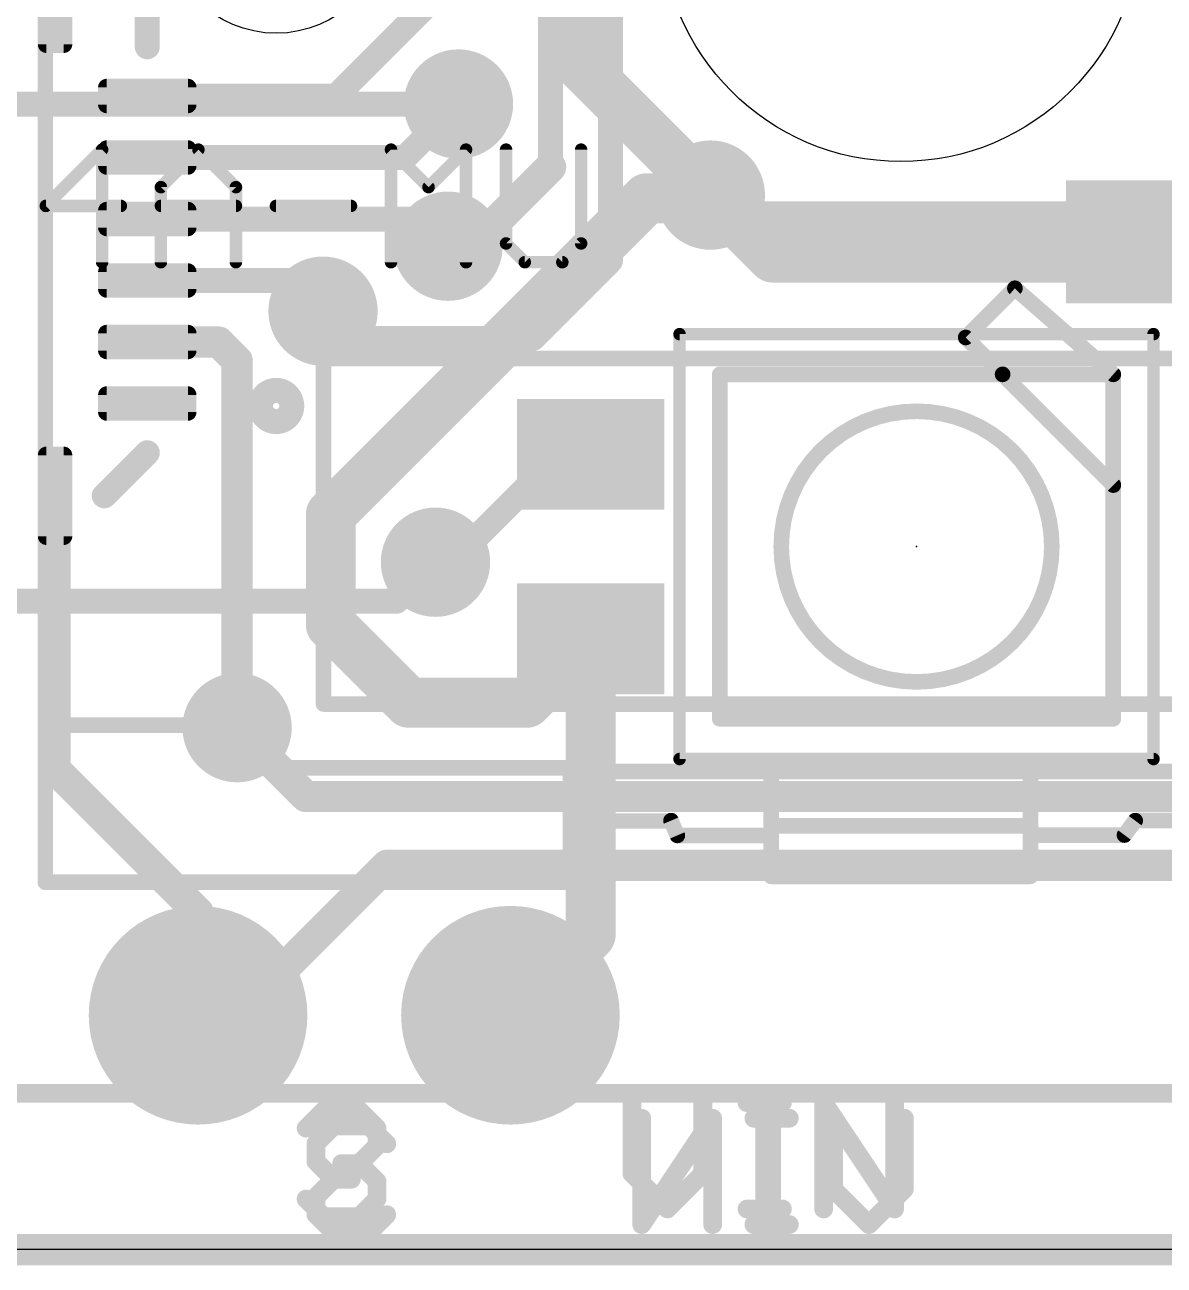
# Model space of a CAD drawing. Extents: x -1.5 to 77.7, y -1.7 to 21.7.
# Drawn here: x 40.5 to 49.77, y -0.13 to 9.96 of the extents above; entities that cross this region are included whole.
import ezdxf

# ---------------------------------------------------------------- set-up
doc = ezdxf.new("R2010")
doc.units = 0
for name, color, linetype in [('1', 12, 'CONTINUOUS'), ('16', 5, 'CONTINUOUS'), ('17', 110, 'CONTINUOUS'), ('18', 110, 'CONTINUOUS'), ('20', 53, 'CONTINUOUS'), ('21', 40, 'CONTINUOUS'), ('22', 6, 'CONTINUOUS'), ('24', 6, 'CONTINUOUS'), ('27', 4, 'CONTINUOUS'), ('46', 140, 'CONTINUOUS')]:
    doc.layers.add(name, color=color, linetype=linetype)

# ---------------------------------------------------------------- blocks, each defined once
blk = doc.blocks.new('RECT')
blk.add_solid([(-0.5, -0.5), (0.5, -0.5), (-0.5, 0.5), (0.5, 0.5)])
blk = doc.blocks.new('RECT128000X44800R50')
at = {"const_width": 0.07}
blk.add_lwpolyline([(0.365, -0.07), (0.365, 0.07, 0.4142), (0.33, 0.105), (-0.33, 0.105, 0.4142), (-0.365, 0.07), (-0.365, -0.07, 0.4142), (-0.33, -0.105), (0.33, -0.105, 0.4142)], format="xyb", close=True, dxfattribs=at)
blk.add_solid([(-0.3475, -0.0875), (0.3475, -0.0875), (-0.3475, 0.0875), (0.3475, 0.0875)])
blk = doc.blocks.new('ROUNDP')
at = {"const_width": 0.5}
blk.add_lwpolyline([(0, -0.25, 1), (0, 0.25, 1), (0, -0.25)], format="xyb", dxfattribs=at)
blk = doc.blocks.new('ROUNDV')
at = {"const_width": 0.5}
blk.add_lwpolyline([(0, -0.25, 1), (0, 0.25, 1), (0, -0.25)], format="xyb", dxfattribs=at)

msp = doc.modelspace()

# ---------------------------------------------------------------- linework, layer by layer
at = {"layer": '1'}
for points, const_width in [([(44.958, 9.6901), (44.958, 12.192)], 0.4064), ([(43.033, 9.378), (43.8785, 10.2235)], 0.2032), ([(46.0756, 8.5725), (44.958, 9.6901)], 0.4064), ([(41.497, 9.378), (43.033, 9.378)], 0.2032), ([(43.5927, 8.878), (44.0273, 9.3127)], 0.2032), ([(41.497, 8.878), (43.5927, 8.878)], 0.2032), ([(46.5836, 8.0645), (46.0756, 8.5725)], 0.4064), ([(46.0756, 8.5471), (46.0756, 8.5725)], 0.4064), ([(42.9895, 5.9772), (45.5594, 8.5471)], 0.4064), ([(45.5594, 8.5471), (46.0756, 8.5471)], 0.4064), ([(41.497, 8.378), (43.721, 8.378)], 0.2032), ([(43.721, 8.378), (43.942, 8.157)], 0.2032), ([(49.5055, 8.1915), (49.3785, 8.0645)], 0.4064), ([(49.3785, 8.0645), (46.5836, 8.0645)], 0.4064), ([(41.497, 7.878), (42.8037, 7.878)], 0.2032), ([(42.926, 7.7557), (42.8037, 7.878)], 0.2032), ([(42.926, 7.7557), (42.926, 7.6287)], 0.2032), ([(41.497, 7.378), (42.0766, 7.378)], 0.254), ([(42.2272, 7.2274), (42.0766, 7.378)], 0.254), ([(42.2272, 7.2274), (42.2272, 4.2429)], 0.254), ([(44.848, 6.465), (43.983, 5.6)], 0.2032), ([(44.848, 6.465), (45.102, 6.465)], 0.2032), ([(40.747, 6.128), (40.747, 3.9055)], 0.254), ([(42.9895, 5.08), (42.9895, 5.9772)], 0.4064), ([(43.8404, 5.588), (43.8524, 5.6)], 0.2032), ([(43.8524, 5.6), (43.983, 5.6)], 0.2032), ([(43.6245, 4.445), (42.9895, 5.08)], 0.4064), ([(45.102, 4.965), (44.582, 4.445)], 0.4064), ([(45.102, 4.965), (45.102, 2.557)], 0.4064), ([(44.582, 4.445), (43.6245, 4.445)], 0.4064), ([(41.91, 2.7425), (40.747, 3.9055)], 0.254), ([(41.91, 2.7425), (41.91, 1.905)], 0.254), ([(45.102, 2.557), (44.45, 1.905)], 0.4064), ([(0, 0), (76.2, 0)], 0.254)]:
    msp.add_lwpolyline(points, dxfattribs=dict(at, const_width=const_width))
for points, const_width in [([(45.0298, 9.7619, 1), (44.8862, 9.6183)], 0.2032), ([(44.8564, 9.6901, 1), (45.0596, 9.6901)], 0.2032), ([(41.497, 9.4288, 1), (41.497, 9.3272)], 0.1016), ([(43.033, 9.3272, 1), (43.033, 9.4288)], 0.1016), ([(42.9971, 9.4139, 1), (43.0689, 9.3421)], 0.1016), ([(44.0633, 9.2767, 1), (43.9914, 9.3486)], 0.1016), ([(41.497, 8.9288, 1), (41.497, 8.8272)], 0.1016), ([(43.5927, 8.8272, 1), (43.5927, 8.9288)], 0.1016), ([(43.5568, 8.9139, 1), (43.6286, 8.8421)], 0.1016), ([(46.1772, 8.5725, 1), (45.974, 8.5725)], 0.2032), ([(46.1474, 8.6443, 1), (46.0038, 8.5007)], 0.2032), ([(45.5594, 8.6487, 1), (45.5594, 8.4455)], 0.2032), ([(45.6312, 8.4753, 1), (45.4875, 8.6189)], 0.2032), ([(46.0038, 8.5007, 1), (46.1474, 8.6443)], 0.2032), ([(46.0756, 8.4455, 1), (46.0756, 8.6487)], 0.2032), ([(45.974, 8.5471, 1), (46.1772, 8.5471)], 0.2032), ([(41.497, 8.4288, 1), (41.497, 8.3272)], 0.1016), ([(43.7569, 8.4139, 1), (43.685, 8.3421)], 0.1016), ([(43.721, 8.3272, 1), (43.721, 8.4288)], 0.1016), ([(49.5773, 8.1197, 1), (49.4337, 8.2633)], 0.2032), ([(43.9061, 8.121, 1), (43.9779, 8.1929)], 0.1016), ([(46.5836, 8.1661, 1), (46.5836, 7.9629)], 0.2032), ([(46.5118, 7.9927, 1), (46.6554, 8.1363)], 0.2032), ([(49.3067, 8.1363, 1), (49.4503, 7.9927)], 0.2032), ([(49.3785, 7.9629, 1), (49.3785, 8.1661)], 0.2032), ([(41.497, 7.9288, 1), (41.497, 7.8272)], 0.1016), ([(42.8396, 7.9139, 1), (42.7678, 7.8421)], 0.1016), ([(42.8037, 7.8272, 1), (42.8037, 7.9288)], 0.1016), ([(42.9768, 7.7557, 1), (42.8752, 7.7557)], 0.1016), ([(42.8901, 7.7198, 1), (42.9619, 7.7916)], 0.1016), ([(42.8752, 7.6287, 1), (42.9768, 7.6287)], 0.1016), ([(41.497, 7.4415, 1), (41.497, 7.3145)], 0.127), ([(42.1215, 7.4229, 1), (42.0317, 7.3331)], 0.127), ([(42.0766, 7.3145, 1), (42.0766, 7.4415)], 0.127), ([(42.2907, 7.2274, 1), (42.1637, 7.2274)], 0.127), ([(42.1823, 7.1825, 1), (42.2721, 7.2723)], 0.127), ([(44.848, 6.5158, 1), (44.848, 6.4142)], 0.1016), ([(44.8839, 6.4291, 1), (44.8121, 6.5009)], 0.1016), ([(45.102, 6.4142, 1), (45.102, 6.5158)], 0.1016), ([(40.8105, 6.128, 1), (40.6835, 6.128)], 0.127), ([(43.0911, 5.9772, 1), (42.8879, 5.9772)], 0.2032), ([(42.9177, 6.0491, 1), (43.0613, 5.9054)], 0.2032), ([(43.8045, 5.6239, 1), (43.8763, 5.5521)], 0.1016), ([(43.8524, 5.6508, 1), (43.8524, 5.5492)], 0.1016), ([(43.8883, 5.5641, 1), (43.8165, 5.6359)], 0.1016), ([(43.9471, 5.6359, 1), (44.0189, 5.5641)], 0.1016), ([(43.983, 5.5492, 1), (43.983, 5.6508)], 0.1016), ([(43.0613, 5.1518, 1), (42.9177, 5.0082)], 0.2032), ([(42.8879, 5.08, 1), (43.0911, 5.08)], 0.2032), ([(45.2036, 4.965, 1), (45.0004, 4.965)], 0.2032), ([(45.1738, 4.8932, 1), (45.0302, 5.0368)], 0.2032), ([(43.6245, 4.5466, 1), (43.6245, 4.3434)], 0.2032), ([(44.582, 4.3434, 1), (44.582, 4.5466)], 0.2032), ([(43.5527, 4.3732, 1), (43.6963, 4.5168)], 0.2032), ([(44.5102, 4.5168, 1), (44.6538, 4.3732)], 0.2032), ([(42.1637, 4.2429, 1), (42.2907, 4.2429)], 0.127), ([(40.7919, 3.9504, 1), (40.7021, 3.8606)], 0.127), ([(40.6835, 3.9055, 1), (40.8105, 3.9055)], 0.127), ([(41.9735, 2.7425, 1), (41.8465, 2.7425)], 0.127), ([(41.8651, 2.6976, 1), (41.9549, 2.7874)], 0.127), ([(45.1738, 2.4852, 1), (45.0302, 2.6288)], 0.2032), ([(45.0004, 2.557, 1), (45.2036, 2.557)], 0.2032), ([(44.3782, 1.9768, 1), (44.5218, 1.8332)], 0.2032), ([(41.8465, 1.905, 1), (41.9735, 1.905)], 0.127)]:
    msp.add_lwpolyline(points, format="xyb", dxfattribs=dict(at, const_width=const_width))
at = {"layer": '16'}
for points, const_width in [([(45.2628, 8.0371), (45.2628, 10.8044)], 0.2032), ([(44.7766, 10.6771), (44.7766, 8.8011)], 0.2032), ([(44.0273, 9.3127), (39.3065, 9.3127)], 0.2032), ([(44.7766, 8.8011), (44.1325, 8.157)], 0.254), ([(46.0756, 8.5725), (46.3296, 8.3185)], 0.4064), ([(52.8955, 8.3185), (46.3296, 8.3185)], 0.4064), ([(44.1325, 8.157), (43.942, 8.157)], 0.254), ([(44.6334, 7.4077), (45.2628, 8.0371)], 0.2032), ([(42.926, 7.6287), (42.926, 7.4077)], 0.2032), ([(42.926, 7.4077), (44.6334, 7.4077)], 0.2032), ([(43.8404, 5.588), (43.5229, 5.2705)], 0.2032), ([(43.5229, 5.2705), (40.2913, 5.2705)], 0.2032), ([(42.2272, 4.2429), (42.7871, 3.683)], 0.254), ([(53.594, 3.683), (42.7871, 3.683)], 0.254), ([(42.2275, 1.905), (43.4467, 3.1242)], 0.254), ([(43.4467, 3.1242), (51.6763, 3.1242)], 0.254), ([(42.2275, 1.905), (41.91, 1.905)], 0.254), ([(0, 0), (76.2, 0)], 0.254)]:
    msp.add_lwpolyline(points, dxfattribs=dict(at, const_width=const_width))
for points, const_width in [([(44.0273, 9.2619, 1), (44.0273, 9.3635)], 0.1016), ([(44.8215, 8.7562, 1), (44.7317, 8.846)], 0.127), ([(44.7258, 8.8011, 1), (44.8274, 8.8011)], 0.1016), ([(46.1474, 8.6443, 1), (46.0038, 8.5007)], 0.2032), ([(46.3296, 8.4201, 1), (46.3296, 8.2169)], 0.2032), ([(46.2578, 8.2467, 1), (46.4014, 8.3903)], 0.2032), ([(43.942, 8.2205, 1), (43.942, 8.0935)], 0.127), ([(44.1325, 8.0935, 1), (44.1325, 8.2205)], 0.127), ([(44.0876, 8.2019, 1), (44.1774, 8.1121)], 0.127), ([(45.212, 8.0371, 1), (45.3136, 8.0371)], 0.1016), ([(45.2987, 8.0012, 1), (45.2269, 8.073)], 0.1016), ([(42.9768, 7.6287, 1), (42.8752, 7.6287)], 0.1016), ([(42.926, 7.4585, 1), (42.926, 7.3569)], 0.1016), ([(44.5975, 7.4436, 1), (44.6693, 7.3717)], 0.1016), ([(44.6334, 7.3569, 1), (44.6334, 7.4585)], 0.1016), ([(42.8752, 7.4077, 1), (42.9768, 7.4077)], 0.1016), ([(43.8763, 5.5521, 1), (43.8045, 5.6239)], 0.1016), ([(43.487, 5.3064, 1), (43.5588, 5.2346)], 0.1016), ([(43.5229, 5.2197, 1), (43.5229, 5.3213)], 0.1016), ([(42.2721, 4.2878, 1), (42.1823, 4.198)], 0.127), ([(42.7871, 3.7465, 1), (42.7871, 3.6195)], 0.127), ([(42.7422, 3.6381, 1), (42.832, 3.7279)], 0.127), ([(43.4467, 3.1877, 1), (43.4467, 3.0607)], 0.127), ([(43.4916, 3.0793, 1), (43.4018, 3.1691)], 0.127), ([(41.91, 1.9685, 1), (41.91, 1.8415)], 0.127), ([(42.2275, 1.8415, 1), (42.2275, 1.9685)], 0.127), ([(42.1826, 1.9499, 1), (42.2724, 1.8601)], 0.127)]:
    msp.add_lwpolyline(points, format="xyb", dxfattribs=dict(at, const_width=const_width))
at = {"layer": '20'}
msp.add_line((73.66, 0), (2.54, 0), dxfattribs=at)
for centre, radius in [((47.625, 10.795), 1.95), ((42.545, 10.795), 0.9068)]:
    msp.add_circle(centre, radius, dxfattribs=at)
at = {"layer": '21'}
for points, const_width in [([(41.497, 10.128), (41.497, 9.778)], 0.2032), ([(41.147, 6.128), (41.497, 6.478)], 0.2032), ([(45.4378, 1.1945), (45.4378, 0.6183)], 0.1524), ([(46.0141, 0.6183), (46.0141, 1.1945)], 0.1524), ([(46.3734, 1.1945), (46.6615, 1.1945)], 0.1524), ([(46.5174, 0.3302), (46.5174, 1.1945)], 0.1524), ([(46.997, 0.3302), (46.997, 1.1945)], 0.1524), ([(46.997, 1.1945), (47.5733, 0.3302)], 0.1524), ([(47.5733, 0.3302), (47.5733, 1.1945)], 0.1524), ([(42.7884, 0.987), (42.9325, 1.131)], 0.1524), ([(42.9325, 1.131), (43.2206, 1.131)], 0.1524), ([(43.2206, 1.131), (43.3647, 0.987)], 0.1524), ([(43.3647, 0.987), (43.3647, 0.8429)], 0.1524), ([(43.3647, 0.8429), (43.2206, 0.6989)], 0.1524), ([(43.2206, 0.6989), (43.0766, 0.6989)], 0.1524), ([(43.2206, 0.6989), (43.3647, 0.5548)], 0.1524), ([(43.3647, 0.5548), (43.3647, 0.4108)], 0.1524), ([(45.4378, 0.6183), (45.726, 0.3302)], 0.1524), ([(45.726, 0.3302), (46.0141, 0.6183)], 0.1524), ([(42.9325, 0.2667), (42.7884, 0.4108)], 0.1524), ([(43.3647, 0.4108), (43.2206, 0.2667)], 0.1524), ([(46.3734, 0.3302), (46.6615, 0.3302)], 0.1524), ([(43.2206, 0.2667), (42.9325, 0.2667)], 0.1524)]:
    msp.add_lwpolyline(points, dxfattribs=dict(at, const_width=const_width))
for points, const_width in [([(41.4462, 9.778, 1), (41.5478, 9.778)], 0.1016), ([(42.545, 6.731, 1), (42.545, 6.985, 1), (42.545, 6.731)], 0.2032), ([(41.5329, 6.4421, 1), (41.4611, 6.5139)], 0.1016), ([(41.1111, 6.1639, 1), (41.1829, 6.0921)], 0.1016), ([(45.4759, 1.1945, 1), (45.3997, 1.1945)], 0.0762), ([(46.0522, 1.1945, 1), (45.976, 1.1945)], 0.0762), ([(46.3734, 1.2326, 1), (46.3734, 1.1564)], 0.0762), ([(46.5555, 1.1945, 1), (46.4793, 1.1945)], 0.0762), ([(46.6615, 1.1564, 1), (46.6615, 1.2326)], 0.0762), ([(47.0287, 1.2157, 1), (46.9653, 1.1734)], 0.0762), ([(47.0351, 1.1945, 1), (46.9589, 1.1945)], 0.0762), ([(47.6114, 1.1945, 1), (47.5352, 1.1945)], 0.0762), ([(42.9325, 1.1691, 1), (42.9325, 1.0929)], 0.0762), ([(42.9594, 1.1041, 1), (42.9056, 1.158)], 0.0762), ([(43.2476, 1.158, 1), (43.1937, 1.1041)], 0.0762), ([(43.2206, 1.0929, 1), (43.2206, 1.1691)], 0.0762), ([(42.7615, 1.0139, 1), (42.8154, 0.96)], 0.0762), ([(43.4028, 0.987, 1), (43.3266, 0.987)], 0.0762), ([(43.3377, 0.96, 1), (43.3916, 1.0139)], 0.0762), ([(43.3916, 0.816, 1), (43.3377, 0.8699)], 0.0762), ([(43.3266, 0.8429, 1), (43.4028, 0.8429)], 0.0762), ([(43.0766, 0.737, 1), (43.0766, 0.6608)], 0.0762), ([(43.2476, 0.7258, 1), (43.1937, 0.6719)], 0.0762), ([(43.1937, 0.7258, 1), (43.2476, 0.6719)], 0.0762), ([(43.2206, 0.6608, 1), (43.2206, 0.737)], 0.0762), ([(43.4028, 0.5548, 1), (43.3266, 0.5548)], 0.0762), ([(43.3377, 0.5279, 1), (43.3916, 0.5818)], 0.0762), ([(45.4648, 0.6453, 1), (45.4109, 0.5914)], 0.0762), ([(45.3997, 0.6183, 1), (45.4759, 0.6183)], 0.0762), ([(45.976, 0.6183, 1), (46.0522, 0.6183)], 0.0762), ([(46.041, 0.5914, 1), (45.9871, 0.6453)], 0.0762), ([(42.8154, 0.4377, 1), (42.7615, 0.3838)], 0.0762), ([(43.3266, 0.4108, 1), (43.4028, 0.4108)], 0.0762), ([(43.3916, 0.3838, 1), (43.3377, 0.4377)], 0.0762), ([(46.3734, 0.3683, 1), (46.3734, 0.2921)], 0.0762), ([(46.6615, 0.2921, 1), (46.6615, 0.3683)], 0.0762), ([(42.9325, 0.3048, 1), (42.9325, 0.2286)], 0.0762), ([(42.9056, 0.2398, 1), (42.9594, 0.2936)], 0.0762), ([(43.1937, 0.2936, 1), (43.2476, 0.2398)], 0.0762), ([(43.2206, 0.2286, 1), (43.2206, 0.3048)], 0.0762), ([(45.699, 0.3571, 1), (45.7529, 0.3033)], 0.0762), ([(45.699, 0.3033, 1), (45.7529, 0.3571)], 0.0762), ([(46.4793, 0.3302, 1), (46.5555, 0.3302)], 0.0762), ([(46.9589, 0.3302, 1), (47.0351, 0.3302)], 0.0762), ([(47.5352, 0.3302, 1), (47.6114, 0.3302)], 0.0762), ([(47.5416, 0.3091, 1), (47.605, 0.3513)], 0.0762)]:
    msp.add_lwpolyline(points, format="xyb", dxfattribs=dict(at, const_width=const_width))
at = {"layer": '22'}
for points, const_width in [([(40.668, 4.264), (40.668, 17.605)], 0.127), ([(48.152, 7.415), (48.552, 7.815)], 0.127), ([(48.552, 7.815), (49.352, 7.115)], 0.127), ([(48.452, 7.115), (48.152, 7.415)], 0.127), ([(42.93, 7.243), (42.93, 7.246)], 0.127), ([(42.93, 7.243), (42.93, 4.435)], 0.127), ([(52.308, 7.243), (42.93, 7.243)], 0.127), ([(48.452, 7.115), (46.152, 7.115)], 0.127), ([(46.152, 7.115), (46.152, 4.315)], 0.127), ([(49.352, 7.115), (48.452, 7.115)], 0.127), ([(49.352, 6.215), (48.452, 7.115)], 0.127), ([(49.352, 6.215), (49.352, 7.115)], 0.127), ([(49.352, 4.315), (49.352, 6.215)], 0.127), ([(42.93, 4.435), (52.308, 4.435)], 0.127), ([(46.152, 4.315), (49.352, 4.315)], 0.127), ([(40.668, 2.986), (40.668, 4.264)], 0.127), ([(40.962, 4.264), (40.668, 4.264)], 0.127), ([(40.965, 4.264), (42.378, 4.264)], 0.127), ([(42.378, 4.264), (42.378, 3.916)], 0.127), ([(42.378, 3.916), (44.937, 3.916)], 0.127), ([(44.937, 3.916), (44.937, 3.886)], 0.127), ([(50.325, 3.886), (44.937, 3.886)], 0.127), ([(44.937, 3.886), (44.937, 2.986)], 0.127), ([(46.569, 3.445), (46.569, 3.883)], 0.127), ([(46.569, 3.883), (46.572, 3.883)], 0.127), ([(48.678, 3.883), (48.675, 3.883)], 0.127), ([(48.678, 3.196), (48.678, 3.883)], 0.127), ([(45.291, 3.484), (44.94, 3.484)], 0.127), ([(45.294, 3.484), (45.756, 3.484)], 0.127), ([(45.756, 3.484), (45.756, 3.487)], 0.127), ([(45.807, 3.367), (45.756, 3.487)], 0.127), ([(49.443, 3.37), (49.53, 3.487)], 0.127), ([(49.53, 3.487), (50.316, 3.487)], 0.127), ([(46.569, 3.367), (45.807, 3.367)], 0.127), ([(46.569, 3.367), (46.569, 3.445)], 0.127), ([(46.569, 3.445), (48.666, 3.445)], 0.127), ([(46.569, 3.034), (46.569, 3.367)], 0.127), ([(48.684, 3.37), (48.684, 3.373)], 0.127), ([(49.443, 3.37), (48.684, 3.37)], 0.127), ([(48.678, 3.178), (48.678, 3.034)], 0.127), ([(44.937, 2.986), (40.668, 2.986)], 0.127), ([(48.678, 3.034), (46.569, 3.034)], 0.127), ([(39.37, 1.27), (55.88, 1.27)], 0.1524), ([(46.094, 1.0675), (45.5177, 0.2032)], 0.1524), ([(45.5177, 0.2032), (45.5177, 1.0675)], 0.1524), ([(46.094, 0.2032), (46.094, 1.0675)], 0.1524), ([(46.7176, 1.0675), (46.4295, 1.0675)], 0.1524), ([(46.5736, 0.2032), (46.5736, 1.0675)], 0.1524), ([(47.0769, 0.4913), (47.0769, 1.0675)], 0.1524), ([(47.6532, 1.0675), (47.6532, 0.4913)], 0.1524), ([(43.0124, 1.004), (42.8683, 0.86)], 0.1524), ([(43.3005, 1.004), (43.0124, 1.004)], 0.1524), ([(43.4446, 0.86), (43.3005, 1.004)], 0.1524), ([(42.8683, 0.86), (42.8683, 0.7159)], 0.1524), ([(42.8683, 0.7159), (43.0124, 0.5719)], 0.1524), ([(43.0124, 0.5719), (42.8683, 0.4278)], 0.1524), ([(43.0124, 0.5719), (43.1564, 0.5719)], 0.1524), ([(47.365, 0.2032), (47.0769, 0.4913)], 0.1524), ([(47.6532, 0.4913), (47.365, 0.2032)], 0.1524), ([(42.8683, 0.4278), (42.8683, 0.2838)], 0.1524), ([(42.8683, 0.2838), (43.0124, 0.1397)], 0.1524), ([(43.3005, 0.1397), (43.4446, 0.2838)], 0.1524), ([(43.0124, 0.1397), (43.3005, 0.1397)], 0.1524), ([(46.7176, 0.2032), (46.4295, 0.2032)], 0.1524)]:
    msp.add_lwpolyline(points, dxfattribs=dict(at, const_width=const_width))
for points, const_width in [([(48.5729, 7.8389, 1), (48.5311, 7.7911)], 0.0635), ([(48.5745, 7.7925, 1), (48.5295, 7.8375)], 0.0635), ([(48.1745, 7.4375, 1), (48.1295, 7.3925)], 0.0635), ([(48.1295, 7.4375, 1), (48.1745, 7.3925)], 0.0635), ([(42.9618, 7.246, 1), (42.8982, 7.246)], 0.0635), ([(42.93, 7.2748, 1), (42.93, 7.2113)], 0.0635), ([(42.9618, 7.243, 1), (42.8982, 7.243)], 0.0635), ([(42.8982, 7.243, 1), (42.9618, 7.243)], 0.0635), ([(46.1838, 7.115, 1), (46.1202, 7.115)], 0.0635), ([(46.152, 7.1467, 1), (46.152, 7.0833)], 0.0635), ([(48.4745, 7.1375, 1), (48.4295, 7.0925)], 0.0635), ([(48.452, 7.1467, 1), (48.452, 7.0833)], 0.0635), ([(48.4295, 7.0925, 1), (48.4745, 7.1375)], 0.0635), ([(48.452, 7.0833, 1), (48.452, 7.1467)], 0.0635), ([(49.3838, 7.115, 1), (49.3203, 7.115)], 0.0635), ([(49.3311, 7.0911, 1), (49.3729, 7.1389)], 0.0635), ([(49.352, 7.0833, 1), (49.352, 7.1467)], 0.0635), ([(47.752, 4.615, 1), (47.752, 6.815, 1), (47.752, 4.615)], 0.127), ([(49.3838, 6.215, 1), (49.3203, 6.215)], 0.0635), ([(49.3295, 6.1925, 1), (49.3745, 6.2375)], 0.0635), ([(49.3203, 6.215, 1), (49.3838, 6.215)], 0.0635), ([(42.93, 4.4668, 1), (42.93, 4.4033)], 0.0635), ([(42.8982, 4.435, 1), (42.9618, 4.435)], 0.0635), ([(46.1202, 4.315, 1), (46.1838, 4.315)], 0.0635), ([(46.152, 4.3468, 1), (46.152, 4.2833)], 0.0635), ([(49.3203, 4.315, 1), (49.3838, 4.315)], 0.0635), ([(49.352, 4.2833, 1), (49.352, 4.3468)], 0.0635), ([(40.6998, 4.264, 1), (40.6362, 4.264)], 0.0635), ([(40.6362, 4.264, 1), (40.6998, 4.264)], 0.0635), ([(40.668, 4.2957, 1), (40.668, 4.2323)], 0.0635), ([(40.965, 4.2957, 1), (40.965, 4.2323)], 0.0635), ([(40.962, 4.2323, 1), (40.962, 4.2957)], 0.0635), ([(42.4098, 4.264, 1), (42.3462, 4.264)], 0.0635), ([(42.378, 4.2323, 1), (42.378, 4.2957)], 0.0635), ([(42.378, 3.9478, 1), (42.378, 3.8843)], 0.0635), ([(42.3462, 3.916, 1), (42.4098, 3.916)], 0.0635), ([(44.937, 3.9178, 1), (44.937, 3.8542)], 0.0635), ([(44.9688, 3.916, 1), (44.9053, 3.916)], 0.0635), ([(44.9688, 3.886, 1), (44.9053, 3.886)], 0.0635), ([(44.937, 3.8843, 1), (44.937, 3.9478)], 0.0635), ([(46.569, 3.9148, 1), (46.569, 3.8512)], 0.0635), ([(46.6008, 3.883, 1), (46.5373, 3.883)], 0.0635), ([(46.572, 3.8512, 1), (46.572, 3.9148)], 0.0635), ([(48.675, 3.9148, 1), (48.675, 3.8512)], 0.0635), ([(48.7098, 3.883, 1), (48.6463, 3.883)], 0.0635), ([(48.678, 3.8512, 1), (48.678, 3.9148)], 0.0635), ([(44.9053, 3.886, 1), (44.9688, 3.886)], 0.0635), ([(44.94, 3.5158, 1), (44.94, 3.4522)], 0.0635), ([(45.294, 3.5158, 1), (45.294, 3.4522)], 0.0635), ([(45.291, 3.4522, 1), (45.291, 3.5158)], 0.0635), ([(45.7878, 3.487, 1), (45.7242, 3.487)], 0.0635), ([(45.7852, 3.4994, 1), (45.7268, 3.4746)], 0.0635), ([(45.756, 3.4522, 1), (45.756, 3.5158)], 0.0635), ([(49.53, 3.5188, 1), (49.53, 3.4552)], 0.0635), ([(49.5555, 3.4681, 1), (49.5045, 3.5059)], 0.0635), ([(45.7242, 3.484, 1), (45.7878, 3.484)], 0.0635), ([(45.807, 3.3988, 1), (45.807, 3.3352)], 0.0635), ([(46.569, 3.4768, 1), (46.569, 3.4133)], 0.0635), ([(46.6008, 3.445, 1), (46.5373, 3.445)], 0.0635), ([(46.5373, 3.445, 1), (46.6008, 3.445)], 0.0635), ([(46.6008, 3.367, 1), (46.5373, 3.367)], 0.0635), ([(46.569, 3.3352, 1), (46.569, 3.3988)], 0.0635), ([(48.684, 3.4018, 1), (48.684, 3.3382)], 0.0635), ([(48.7158, 3.373, 1), (48.6523, 3.373)], 0.0635), ([(48.666, 3.4133, 1), (48.666, 3.4768)], 0.0635), ([(49.443, 3.3382, 1), (49.443, 3.4018)], 0.0635), ([(45.7778, 3.3546, 1), (45.8362, 3.3794)], 0.0635), ([(46.5373, 3.367, 1), (46.6008, 3.367)], 0.0635), ([(48.6523, 3.37, 1), (48.7158, 3.37)], 0.0635), ([(49.4175, 3.3889, 1), (49.4685, 3.3511)], 0.0635), ([(48.7098, 3.178, 1), (48.6463, 3.178)], 0.0635), ([(48.6463, 3.196, 1), (48.7098, 3.196)], 0.0635), ([(40.668, 3.0178, 1), (40.668, 2.9543)], 0.0635), ([(44.937, 2.9543, 1), (44.937, 3.0178)], 0.0635), ([(46.569, 3.0658, 1), (46.569, 3.0023)], 0.0635), ([(46.5373, 3.034, 1), (46.6008, 3.034)], 0.0635), ([(48.6463, 3.034, 1), (48.7098, 3.034)], 0.0635), ([(48.678, 3.0023, 1), (48.678, 3.0658)], 0.0635), ([(40.6362, 2.986, 1), (40.6998, 2.986)], 0.0635), ([(44.9053, 2.986, 1), (44.9688, 2.986)], 0.0635), ([(45.5558, 1.0675, 1), (45.4796, 1.0675)], 0.0762), ([(46.1321, 1.0675, 1), (46.0559, 1.0675)], 0.0762), ([(46.1257, 1.0464, 1), (46.0623, 1.0887)], 0.0762), ([(46.4295, 1.1056, 1), (46.4295, 1.0294)], 0.0762), ([(46.6117, 1.0675, 1), (46.5355, 1.0675)], 0.0762), ([(46.7176, 1.0294, 1), (46.7176, 1.1056)], 0.0762), ([(47.115, 1.0675, 1), (47.0388, 1.0675)], 0.0762), ([(47.6913, 1.0675, 1), (47.6151, 1.0675)], 0.0762), ([(43.0124, 1.0421, 1), (43.0124, 0.9659)], 0.0762), ([(43.0393, 0.9771, 1), (42.9854, 1.031)], 0.0762), ([(43.3274, 1.031, 1), (43.2736, 0.9771)], 0.0762), ([(43.3005, 0.9659, 1), (43.3005, 1.0421)], 0.0762), ([(42.9064, 0.86, 1), (42.8302, 0.86)], 0.0762), ([(42.8414, 0.8869, 1), (42.8953, 0.833)], 0.0762), ([(43.4176, 0.833, 1), (43.4715, 0.8869)], 0.0762), ([(42.8953, 0.7429, 1), (42.8414, 0.689)], 0.0762), ([(42.8302, 0.7159, 1), (42.9064, 0.7159)], 0.0762), ([(43.0124, 0.61, 1), (43.0124, 0.5338)], 0.0762), ([(43.0393, 0.5449, 1), (42.9854, 0.5988)], 0.0762), ([(42.9854, 0.5449, 1), (43.0393, 0.5988)], 0.0762), ([(43.1564, 0.5338, 1), (43.1564, 0.61)], 0.0762), ([(47.1039, 0.5183, 1), (47.05, 0.4644)], 0.0762), ([(47.0388, 0.4913, 1), (47.115, 0.4913)], 0.0762), ([(47.6151, 0.4913, 1), (47.6913, 0.4913)], 0.0762), ([(47.6801, 0.4644, 1), (47.6262, 0.5183)], 0.0762), ([(42.9064, 0.4278, 1), (42.8302, 0.4278)], 0.0762), ([(42.8414, 0.4548, 1), (42.8953, 0.4009)], 0.0762), ([(42.8953, 0.3107, 1), (42.8414, 0.2568)], 0.0762), ([(42.8302, 0.2838, 1), (42.9064, 0.2838)], 0.0762), ([(43.4715, 0.2568, 1), (43.4176, 0.3107)], 0.0762), ([(43.0124, 0.1778, 1), (43.0124, 0.1016)], 0.0762), ([(42.9854, 0.1128, 1), (43.0393, 0.1666)], 0.0762), ([(43.2736, 0.1666, 1), (43.3274, 0.1128)], 0.0762), ([(43.3005, 0.1016, 1), (43.3005, 0.1778)], 0.0762), ([(45.486, 0.2243, 1), (45.5494, 0.1821)], 0.0762), ([(45.4796, 0.2032, 1), (45.5558, 0.2032)], 0.0762), ([(46.0559, 0.2032, 1), (46.1321, 0.2032)], 0.0762), ([(46.4295, 0.2413, 1), (46.4295, 0.1651)], 0.0762), ([(46.5355, 0.2032, 1), (46.6117, 0.2032)], 0.0762), ([(46.7176, 0.1651, 1), (46.7176, 0.2413)], 0.0762), ([(47.3381, 0.2301, 1), (47.392, 0.1763)], 0.0762), ([(47.3381, 0.1763, 1), (47.392, 0.2301)], 0.0762)]:
    msp.add_lwpolyline(points, format="xyb", dxfattribs=dict(at, const_width=const_width))
at = {"layer": '24'}
msp.add_point((47.752, 5.715), dxfattribs=at)
at = {"layer": '27', "const_width": 0.1016}
for points in [[(41.1298, 8.942), (40.6722, 8.4844)], [(41.1298, 8.0268), (41.1298, 8.942)], [(41.6077, 8.6369), (41.9128, 8.942)], [(41.9128, 8.942), (42.2178, 8.6369)], [(43.4788, 8.0268), (43.4788, 8.942)], [(43.4788, 8.942), (43.7838, 8.6369)], [(43.7838, 8.6369), (44.0889, 8.942)], [(44.0889, 8.942), (44.0889, 8.0268)], [(44.4143, 8.942), (44.4143, 8.1793)], [(45.0244, 8.1793), (45.0244, 8.942)], [(41.6077, 8.0268), (41.6077, 8.6369)], [(42.2178, 8.6369), (42.2178, 8.0268)], [(40.6722, 8.4844), (41.2823, 8.4844)], [(41.6077, 8.4844), (42.2178, 8.4844)], [(42.5432, 8.4844), (43.1534, 8.4844)], [(44.4143, 8.1793), (44.5668, 8.0268)], [(44.8719, 8.0268), (45.0244, 8.1793)], [(44.5668, 8.0268), (44.8719, 8.0268)]]:
    msp.add_lwpolyline(points, dxfattribs=at)
at = {"layer": '27', "const_width": 0.0508}
for points in [[(41.1552, 8.942, 1), (41.1044, 8.942)], [(41.1477, 8.924, 1), (41.1118, 8.9599)], [(41.9307, 8.9599, 1), (41.8948, 8.924)], [(41.9307, 8.924, 1), (41.8948, 8.9599)], [(43.5042, 8.942, 1), (43.4534, 8.942)], [(43.4967, 8.9599, 1), (43.4608, 8.924)], [(44.1143, 8.942, 1), (44.0635, 8.942)], [(44.1068, 8.924, 1), (44.0709, 8.9599)], [(44.4397, 8.942, 1), (44.3889, 8.942)], [(45.0498, 8.942, 1), (44.999, 8.942)], [(41.6331, 8.6369, 1), (41.5823, 8.6369)], [(41.5898, 8.6549, 1), (41.6257, 8.619)], [(42.2432, 8.6369, 1), (42.1924, 8.6369)], [(42.1999, 8.619, 1), (42.2358, 8.6549)], [(43.7658, 8.6549, 1), (43.8018, 8.619)], [(43.7658, 8.619, 1), (43.8018, 8.6549)], [(40.6542, 8.5024, 1), (40.6902, 8.4664)], [(40.6722, 8.5098, 1), (40.6722, 8.459)], [(41.2823, 8.459, 1), (41.2823, 8.5098)], [(41.6077, 8.5098, 1), (41.6077, 8.459)], [(42.2178, 8.459, 1), (42.2178, 8.5098)], [(42.5432, 8.5098, 1), (42.5432, 8.459)], [(43.1534, 8.459, 1), (43.1534, 8.5098)], [(44.4322, 8.1973, 1), (44.3963, 8.1614)], [(44.3889, 8.1793, 1), (44.4397, 8.1793)], [(44.999, 8.1793, 1), (45.0498, 8.1793)], [(45.0423, 8.1614, 1), (45.0064, 8.1973)], [(44.5668, 8.0522, 1), (44.5668, 8.0014)], [(44.5488, 8.0088, 1), (44.5848, 8.0448)], [(44.8539, 8.0448, 1), (44.8898, 8.0088)], [(44.8719, 8.0014, 1), (44.8719, 8.0522)], [(41.1044, 8.0268, 1), (41.1552, 8.0268)], [(41.5823, 8.0268, 1), (41.6331, 8.0268)], [(42.1924, 8.0268, 1), (42.2432, 8.0268)], [(43.4534, 8.0268, 1), (43.5042, 8.0268)], [(44.0635, 8.0268, 1), (44.1143, 8.0268)]]:
    msp.add_lwpolyline(points, format="xyb", dxfattribs=at)
at = {"layer": '46', "const_width": 0.1016}
for points in [[(49.679, 7.442), (45.825, 7.442)], [(45.825, 7.442), (45.825, 3.988)], [(49.679, 3.988), (49.679, 7.442)], [(45.825, 3.988), (49.679, 3.988)]]:
    msp.add_lwpolyline(points, dxfattribs=at)
at = {"layer": '46', "const_width": 0.0508}
for points in [[(45.825, 7.4674, 1), (45.825, 7.4166)], [(45.8504, 7.442, 1), (45.7996, 7.442)], [(49.7044, 7.442, 1), (49.6536, 7.442)], [(49.679, 7.4166, 1), (49.679, 7.4674)], [(45.825, 4.0134, 1), (45.825, 3.9626)], [(49.679, 3.9626, 1), (49.679, 4.0134)], [(45.7996, 3.988, 1), (45.8504, 3.988)], [(49.6536, 3.988, 1), (49.7044, 3.988)]]:
    msp.add_lwpolyline(points, format="xyb", dxfattribs=at)

# ---------------------------------------------------------------- block references
at = {"layer": '1'}
for p, rotation in [((40.747, 10.128), 270), ((40.747, 6.128), 90)]:
    msp.add_blockref('RECT128000X44800R50', p, dxfattribs=dict(at, rotation=rotation))
for p in [(41.497, 9.378), (41.497, 8.878), (41.497, 8.378), (41.497, 7.878), (41.497, 7.378), (41.497, 6.878)]:
    msp.add_blockref('RECT128000X44800R50', p, dxfattribs=at)
at = {"layer": '1', "xscale": 1.075}
msp.add_blockref('RECT', (49.5055, 8.1915), dxfattribs=at)
at = {"layer": '1', "xscale": 1.2, "yscale": 0.9, "rotation": 180}
for p in [(45.102, 6.465), (45.102, 4.965)]:
    msp.add_blockref('RECT', p, dxfattribs=at)
at = {"layer": '17', "xscale": 1.778, "yscale": 1.778, "rotation": 90}
for p in [(41.91, 1.905), (41.91, 1.905), (44.45, 1.905), (44.45, 1.905)]:
    msp.add_blockref('ROUNDP', p, dxfattribs=at)
at = {"layer": '18', "xscale": 0.889, "yscale": 0.889}
for p in [(44.0273, 9.3127), (44.0273, 9.3127), (46.0756, 8.5725), (46.0756, 8.5725), (43.942, 8.157), (43.942, 8.157), (42.926, 7.6287), (42.926, 7.6287), (43.8404, 5.588), (43.8404, 5.588), (42.2272, 4.2429), (42.2272, 4.2429)]:
    msp.add_blockref('ROUNDV', p, dxfattribs=at)

doc.saveas('drawing.dxf')
